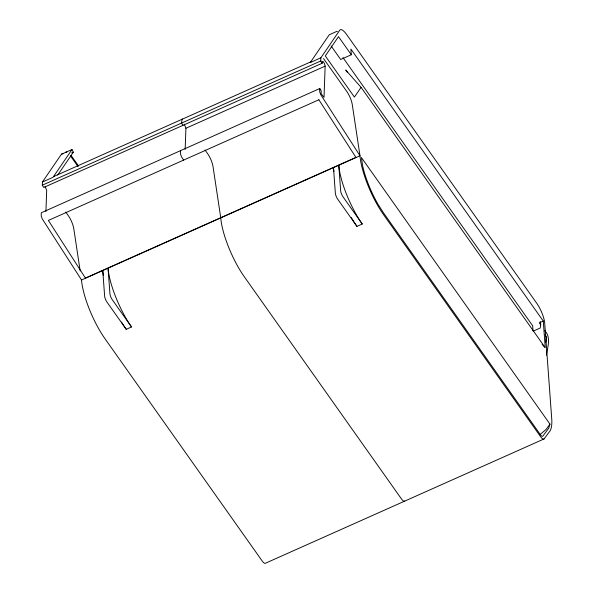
<?xml version="1.0" encoding="UTF-8"?>
<svg xmlns="http://www.w3.org/2000/svg" width="593" height="593" viewBox="0 0 593 593"><rect width="100%" height="100%" fill="white"/><g stroke="black" fill="none" stroke-linecap="round" stroke-linejoin="round"><path stroke-width="0.89" d="M337.41 31.422A18.079 4.84 66 0 0 335.875 31.814L329.248 34.772L310.265 62.539L320.872 57.803L339.856 30.043A18.079 4.84 66 0 1 346.438 34.238L536.873 303.468A15.07 4.032 66 0 1 544.7 323.059L551.794 419.681A59.545 15.937 66 0 1 550.059 430.881L544.011 438.968L265.553 563.187A9.288 2.483 66 0 1 262.202 561.008L105.013 338.773A45.209 12.105 66 0 1 81.537 279.992L42.244 218.869L41.206 215.963L41.317 212.754L319.783 88.535L321.213 90.788L321.109 93.575L324.03 97.378L325.142 66.142L324.467 63.599L323.022 61.316L322.251 61.583L322.192 63.229L43.734 187.455L42.303 185.194L42.414 182.029L61.39 154.262L71.998 149.532L73.332 152.193L57.743 175.002M45.928 211.493L46.684 190.368L45.046 186.298M180.554 150.644L180.435 153.854L181.48 156.76L183.622 160.095M185.157 149.384L185.913 128.258L184.275 124.189M319.783 88.535L319.664 91.745L320.709 94.643L359.995 155.774A45.209 12.105 66 0 0 383.471 214.547L540.66 436.782A9.288 2.483 66 0 0 544.011 438.968M322.192 63.229L320.761 60.975L320.872 57.803M540.193 321.569A15.07 4.032 66 0 1 540.72 324.831L540.23 328.003L533.478 331.013M545.812 342.406L546.642 337.069L545.041 334.8M546.427 355.229C547.517 347.216 551.32 337.513 544.863 330.694M549.985 424.151L548.71 428.242L542.751 436.218A6.523 1.749 66 0 1 540.371 434.669L383.426 212.776L378.104 204.429A42.17 11.289 66 0 1 362.619 165.655L361.389 157.523L549.985 424.151L546.116 429.399L539.875 434.699M71.998 149.532L53.022 177.292L42.414 182.029M347.328 72.287L345.726 70.018L361.07 87.341L354.406 97.082L325.305 55.935L338.492 36.647L351.301 54.756L340.693 59.493L331.087 45.906M71.671 152.935L73.332 152.193M42.303 185.194L320.761 60.975M185.913 128.258L325.142 66.142M81.537 279.992L359.995 155.774L352.22 104.257A10.652 2.854 66 0 0 346.927 91.648L323.511 58.551M103.345 275.374A45.209 12.105 66 0 1 102.752 270.527L104.642 296.233A4.522 1.208 66 0 0 106.985 302.111L126.227 329.308L131.527 326.943A45.209 12.105 66 0 1 108.059 268.162L109.942 293.861A4.522 1.208 66 0 0 112.292 299.739L131.527 326.943M333.933 171.585A45.209 12.105 66 0 1 333.474 167.604L335.364 193.303A4.522 1.208 66 0 0 337.714 199.181L356.949 226.378L362.256 224.013A45.209 12.105 66 0 1 338.781 165.232L340.671 190.939A4.522 1.208 66 0 0 343.013 196.817L362.256 224.013M351.301 54.756L350.886 49.049L543.27 321.043L539.296 322.822L540.72 324.831M542.106 344.437L544.604 347.046M342.947 57.558L532.662 325.779L533.048 330.968M361.07 87.341L545.234 347.698L543.27 321.043M205.037 149.999L207.698 153.765A10.652 2.854 66 0 1 212.991 166.366L220.766 217.883A45.209 12.105 66 0 0 244.242 276.664L401.431 498.891A9.288 2.483 66 0 0 404.782 501.078M78.38 165.758L71.961 156.685A18.079 4.84 66 0 0 70.871 155.292M70.641 156.137L78.113 166.7M65.808 212.109L68.462 215.874A10.652 2.854 66 0 1 73.762 228.475L80.174 270.957M182.963 125.338L181.532 123.085L182.088 119.267A6.026 1.616 66 0 1 182.6 119.134M356.949 226.378A45.209 12.105 66 0 1 351.345 217.587M311.221 61.754A6.026 1.616 66 0 0 310.71 61.887L53.466 176.647A6.026 1.616 66 0 1 53.978 176.514M61.39 154.262A18.079 4.84 66 0 1 62.925 153.876M126.227 329.308A45.209 12.105 66 0 1 121.543 322.081M65.371 152.49A18.079 4.84 66 0 1 66.905 152.097M318.878 99.765L48.374 220.433L85.422 278.073L355.926 157.397L318.878 99.765"/></g></svg>
